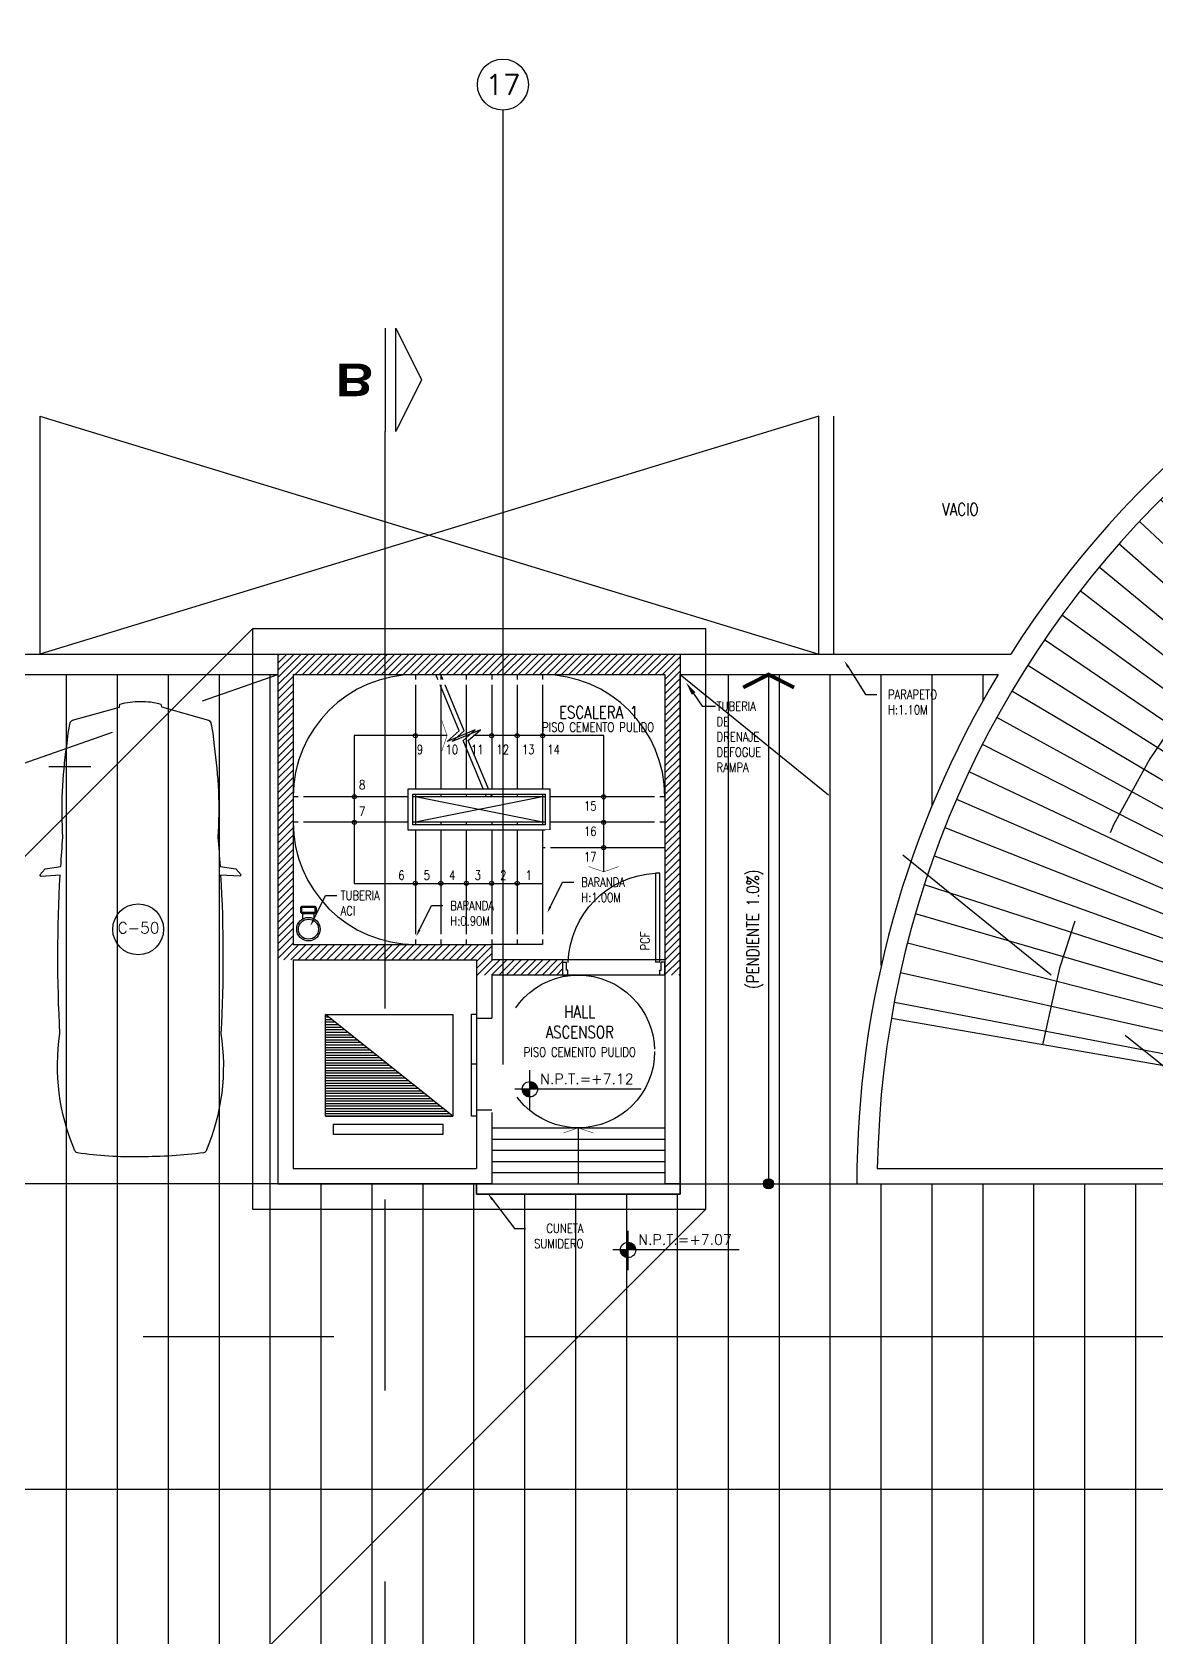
# Model space of a CAD drawing. Extents: x 226317 to 226469, y 8188101 to 8188260.
# Drawn here: x 226437.58 to 226448.61, y 8188118.46 to 8188134.22 of the extents above; entities that cross this region are included whole.
import ezdxf
from ezdxf import colors
from ezdxf.entities.mleader import LeaderData, LeaderLine
from ezdxf.enums import TextEntityAlignment as Align
from ezdxf.math import Vec2, Vec3

# ---------------------------------------------------------------- set-up
doc = ezdxf.new("R2010")
doc.units = 0
doc.header["$LTSCALE"] = 15
doc.set_wipeout_variables(frame=1)
for name, pattern in [('CENTER', [2, 1.25, -0.25, 0.25, -0.25]), ('HIDDEN2', [0.1875, 0.125, -0.0625]), ('PHANTOM', [2.5, 1.25, -0.25, 0.25, -0.25, 0.25, -0.25]), ('PHANTOM2', [1.25, 0.625, -0.125, 0.125, -0.125, 0.125, -0.125])]:
    doc.linetypes.add(name, pattern=pattern)
doc.layers.get('0').update_dxf_attribs({"color": 250})
for name, color, linetype in [('A-BARANDAS', 250, 'Continuous'), ('A-EJES', 250, 'PHANTOM'), ('A-EQUIPAMIENTO', 250, 'Continuous'), ('A-HATCH', 250, 'Continuous'), ('A-LINEAS', 250, 'Continuous'), ('A-MOBILIARIO', 250, 'Continuous'), ('A-MURO BAJO', 250, 'Continuous'), ('A-NIVELES-NPT', 252, 'Continuous'), ('A-NUMERO ESTAC', 250, 'Continuous'), ('A-PROYECCIONES', 250, 'HIDDEN2'), ('A-PUERTAS', 250, 'Continuous'), ('A-TEXTO-ACABADO PISO', 250, 'Continuous'), ('A-TEXTO-AMBIENTES', 252, 'Continuous'), ('A-TEXTO-INDICACIONES', 250, 'Continuous'), ('A_50_CortesElev', 250, 'CENTER'), ('DLP_MURO BAJO', 250, 'Continuous'), ('MURO CF 120', 250, 'Continuous')]:
    doc.layers.add(name, color=color, linetype=linetype)
doc.layers.add('A-MUROS', color=252, linetype='Continuous', lineweight=30)
doc.styles.add('R160-75', font='ariblk.ttf', dxfattribs={"height": 0.6})
doc.styles.add('R80', font='romans.shx', dxfattribs={"width": 0.8, "oblique": 15, "height": 0.1})
doc.styles.add('ROMANS', font='romans.shx', dxfattribs={"width": 0.8})
doc.styles.add('TXT_COTAS', font='romans.shx', dxfattribs={"width": 0.8})
pattern_1 = [(45, (1.79346, -40.002236), (-0.03535533905933, 0.03535533905933), [])]

# ---------------------------------------------------------------- blocks, each defined once
blk = doc.blocks.new('d')
for p, q in [((1.319, 3.242), (3.581, 8.799)), ((1.374, 3.219), (3.729, 8.737, 0)), ((1.475, 3.175), (4.002, 8.616, 0)), ((1.574, 3.127), (4.271, 8.486, 0)), ((1.671, 3.076), (4.535, 8.348, 0)), ((1.767, 3.022), (4.795, 8.201, 0)), ((1.861, 2.965), (5.05, 8.046, 0)), ((1.953, 2.905), (5.3, 7.884, 0)), ((2.043, 2.842), (5.545, 7.713, 0)), ((2.132, 2.777), (5.785, 7.535, 0)), ((2.218, 2.708), (6.019, 7.35, 0)), ((2.302, 2.637), (6.247, 7.157, 0)), ((2.383, 2.564), (6.469, 6.958, 0)), ((2.463, 2.488), (6.684, 6.751, 0)), ((2.54, 2.409), (6.893, 6.538, 0)), ((2.614, 2.328), (7.095, 6.318, 0)), ((2.686, 2.245), (7.29, 6.092, 0)), ((2.755, 2.159), (7.477, 5.86, 0)), ((2.822, 2.072), (7.658, 5.622, 0)), ((2.885, 1.982), (7.83, 5.379, 0)), ((2.946, 1.89), (7.996, 5.13, 0)), ((3.004, 1.797), (8.153, 4.877, 0)), ((3.059, 1.702), (8.302, 4.618, 0)), ((3.111, 1.605), (8.443, 4.355, 0)), ((3.16, 1.506), (8.576, 4.088, 0)), ((3.206, 1.406), (8.7, 3.816, 0)), ((3.248, 1.305), (8.815, 3.541, 0)), ((3.288, 1.202), (8.922, 3.263, 0)), ((3.324, 1.098), (9.02, 2.981, 0)), ((3.357, 0.993), (9.109, 2.696, 0)), ((3.386, 0.887), (9.19, 2.409, 0)), ((3.412, 0.781), (9.261, 2.119, 0)), ((3.435, 0.673), (9.323, 1.827, 0)), ((3.455, 0.565), (9.375, 1.533, 0)), ((3.471, 0.456), (9.419, 1.238, 0)), ((3.483, 0.347), (9.453, 0.941, 0)), ((3.492, 0.237), (9.478, 0.644, 0)), ((3.498, 0.127), (9.494, 0.346, 0)), ((3.5, 0.018), (9.5, 0.047, 0)), ((3.499, -0.092), (9.497, -0.251, 0)), ((3.487, -0.312), (9.462, -0.847, 0)), ((3.495, -0.202), (9.484, -0.549, 0)), ((3.475, -0.421), (9.431, -1.144, 0)), ((3.46, -0.53), (9.39, -1.439, 0)), ((3.42, -0.746), (9.281, -2.026, 0)), ((3.442, -0.639), (9.341, -1.733, 0)), ((3.395, -0.854), (9.213, -2.317, 0)), ((3.334, -1.065), (9.05, -2.89, 0)), ((3.366, -0.96), (9.136, -2.605, 0)), ((3.299, -1.169), (8.954, -3.173, 0)), ((3.219, -1.374), (8.737, -3.729, 0)), ((3.261, -1.272), (8.85, -3.453, 0)), ((3.127, -1.574), (8.486, -4.271, 0)), ((3.175, -1.475), (8.616, -4.002, 0)), ((3.076, -1.671), (8.348, -4.535, 0)), ((2.965, -1.861), (8.046, -5.05, 0)), ((3.022, -1.767), (8.201, -4.795, 0)), ((2.842, -2.043), (7.713, -5.545, 0)), ((2.905, -1.953), (7.884, -5.3, 0)), ((2.777, -2.132), (7.535, -5.785, 0)), ((2.637, -2.302), (7.157, -6.247, 0)), ((2.708, -2.218), (7.35, -6.019, 0)), ((2.488, -2.463), (6.751, -6.684, 0)), ((2.564, -2.383), (6.958, -6.469, 0)), ((2.328, -2.614), (6.318, -7.095, 0)), ((2.409, -2.54), (6.538, -6.893, 0)), ((2.072, -2.822), (5.622, -7.658, 0)), ((2.159, -2.755), (5.86, -7.477, 0)), ((2.245, -2.686), (6.092, -7.29, 0)), ((1.89, -2.946), (5.13, -7.996, 0)), ((1.982, -2.885), (5.379, -7.83, 0)), ((1.605, -3.111), (4.355, -8.443, 0)), ((1.702, -3.059), (4.618, -8.302, 0)), ((1.797, -3.004), (4.877, -8.153, 0)), ((1.202, -3.288), (3.263, -8.922, 0)), ((1.305, -3.248), (3.541, -8.815, 0)), ((1.406, -3.206), (3.816, -8.7, 0)), ((1.506, -3.16), (4.088, -8.576, 0)), ((-0.746, -3.42), (-2.026, -9.281, 0)), ((-0.639, -3.442), (-1.733, -9.341, 0)), ((-0.53, -3.46), (-1.439, -9.39, 0)), ((0.565, -3.455), (1.533, -9.375, 0)), ((0.673, -3.435), (1.827, -9.323, 0)), ((0.781, -3.412), (2.119, -9.261, 0)), ((0.887, -3.386), (2.409, -9.19, 0)), ((0.993, -3.357), (2.696, -9.109, 0)), ((1.098, -3.324), (2.981, -9.02, 0)), ((-0.421, -3.475), (-1.144, -9.431, 0)), ((-0.312, -3.487), (-0.847, -9.462, 0)), ((-0.202, -3.495), (-0.549, -9.484, 0)), ((-0.092, -3.499), (-0.251, -9.497, 0)), ((0.018, -3.5), (0.047, -9.5, 0)), ((0.127, -3.498), (0.346, -9.494, 0)), ((0.237, -3.492), (0.644, -9.478, 0)), ((0.347, -3.483), (0.941, -9.453, 0)), ((0.456, -3.471), (1.238, -9.419, 0))]:
    blk.add_line(p, q)
blk = doc.blocks.new('A$C5E423DB2')
at = {"layer": 'A-PUERTAS'}
for p, q in [((0.038, 0.1), (0.038, 0.8)), ((0.038, 0.8), (0.073, 0.8)), ((0.073, 0.8), (0.073, 0.1)), ((0.038, 0.1), (0.073, 0.1))]:
    blk.add_line(p, q, dxfattribs=at)
at = {"layer": 'A-PUERTAS', "linetype": 'Continuous'}
for p, q in [((0, 0), (0, 0.1)), ((0, 0.1), (0.028, 0.1)), ((0.028, 0.038), (0.028, 0.1)), ((0.038, 0.038), (0.028, 0.038)), ((0.038, 0), (0.038, 0.038)), ((0.762, 0), (0.762, 0.038)), ((0.762, 0.038), (0.772, 0.038)), ((0.8, 0.1), (0.772, 0.1)), ((0.772, 0.038), (0.772, 0.1)), ((0.8, 0), (0.8, 0.1)), ((0, 0), (0.038, 0)), ((0.8, 0), (0.762, 0))]:
    blk.add_line(p, q, dxfattribs=at)
blk.add_arc((0.037, 0.079), 0.722, 1.6403, 87.0968, dxfattribs=at)
blk = doc.blocks.new('ASCENSOR_01')
h = blk.add_hatch()
h.set_pattern_fill('_U', color=256, scale=0.025, angle=450, style=0, pattern_type=0)
h.set_pattern_definition([(90, (1.21241, -1e-07), (-0.025, -4e-11), [])])
h.paths.add_polyline_path([(1.106, 1.275), (0.106, 0.025), (1.106, 0.025)])
blk.add_line((1.106, 1.275, -0.07), (0.106, 0.025, -0.035))
for points in [[(0.106, 0.025), (0.106, 1.275), (1.106, 1.275), (1.106, 0.025)], [(1.184, 0.103), (1.184, 1.175), (1.285, 1.175), (1.285, 0.103)]]:
    blk.add_lwpolyline(points, close=True)
blk = doc.blocks.new('*U106')
for p, q in [((587.059, -119.157), (587.059, -119.23)), ((587.219, -119.157), (587.219, -119.23))]:
    blk.add_line(p, q)
for points in [[(587.245, -119.254), (587.245, -119.313, -0.414214), (587.221, -119.337), (587.057, -119.337, -0.414214), (587.033, -119.313), (587.033, -119.254, -0.414214), (587.057, -119.23), (587.221, -119.23, -0.414214)], [(587.229, -119.254), (587.229, -119.313, -0.414214), (587.221, -119.321), (587.057, -119.321, -0.414214), (587.049, -119.313), (587.049, -119.254, -0.414214), (587.057, -119.246), (587.221, -119.246, -0.414214)]]:
    blk.add_lwpolyline(points, format="xyb", close=True)
for radius in [0.164, 0.14]:
    blk.add_circle((587.139, -119.014), radius)
blk = doc.blocks.new('EJES 1P')
at = {"layer": 'A-EJES', "linetype": 'PHANTOM2'}
blk.add_lwpolyline([(95.134, 5.345), (95.134, -4.158)], dxfattribs=at)
at = {"layer": 'A-EJES', "linetype": 'Continuous'}
blk.add_circle((95.134, 5.592), 0.25, dxfattribs=at)
at = {"layer": 'A-EJES', "linetype": 'Continuous', "style": 'ROMANS'}
blk.add_text('17', height=0.2, dxfattribs=at).set_placement((95.134, 5.592), align=Align.MIDDLE_CENTER)
blk = doc.blocks.new('*U87')
at = {"ltscale": 0.5}
blk.add_line((2.25, 4.097), (1.837, 4.097), dxfattribs=at)
blk.add_lwpolyline([(0, 0), (2.7, 0), (2.7, 5), (0, 5)], close=True, dxfattribs=at)
blk.add_lwpolyline([(2.138, 3.029), (2.325, 3.018), (2.339, 3.033), (2.286, 3.092), (2.132, 3.115, 0.005253), (2.111, 3.403, 0.053235), (2.073, 4.298), (2.06, 4.424), (2.041, 4.525), (2.036, 4.535, 0.218656), (2.017, 4.551), (1.556, 4.68), (1.552, 4.708, 0.091554), (1.35, 4.734, 0.09162), (1.148, 4.709), (1.144, 4.682), (0.683, 4.552, 0.218656), (0.664, 4.536), (0.659, 4.527), (0.64, 4.425), (0.627, 4.3, 0.053235), (0.589, 3.404, 0.005253), (0.568, 3.116), (0.414, 3.093), (0.361, 3.034), (0.375, 3.019), (0.562, 3.03, 0.028265), (0.56, 1.476, 0.139924), (0.705, 0.325, 0.272148), (0.729, 0.306, 0.035353), (1.35, 0.266, 0.045639), (1.969, 0.305, 0.272148), (1.993, 0.324, 0.139889), (2.14, 1.475, 0.028265)], format="xyb", close=True, dxfattribs=at)
blk = doc.blocks.new('*U69')
blk.add_line((-3, -5.08), (-3, 5.08))
blk.add_lwpolyline([(-4.02, 5.08), (-4.02, -5.08), (-6.56, 0)], close=True)
at = {"linetype": 'Continuous', "style": 'R160-75'}
blk.add_attdef('A', text='', height=0.3, dxfattribs=at).set_placement((0, 0), align=Align.MIDDLE_CENTER)
blk = doc.blocks.new('Cortes-Elev.')
at = {"layer": 'A_50_CortesElev', "linetype": 'CENTER', "ltscale": 0.5}
for points in [[(78.185, 16.576), (78.185, 37.239)], [(103.931, 28.354), (-19.094, 28.354)]]:
    blk.add_lwpolyline(points, dxfattribs=at)
ref = blk.add_blockref('*U69', (77.885, 37.747), dxfattribs=dict(at, xscale=0.1000000000000001, yscale=0.1000000000000001, zscale=-0.1000000000000001, rotation=180))
ref.add_attrib('A', 'B', dxfattribs={"layer": '0', "linetype": 'Continuous', "extrusion": (0, 0, -1), "height": 0.32, "rotation": 180, "style": 'R160-75'}).set_placement((-77.885, 37.747), align=Align.MIDDLE)
blk = doc.blocks.new('SIM NIVEL PLANTA')
at = {"linetype": 'Continuous'}
h = blk.add_hatch(dxfattribs=at)
h.set_pattern_fill('_USER', color=256, scale=0.099996, angle=45, style=0, pattern_type=0)
h.set_pattern_definition([(45, (35396.10581, 26516.4892), (-0.0707080889, 0.0707080889), [])])
h.paths.add_polyline_path([(-17.03, 0), (-15.53, 0, 0.409209), (-17.03, 1.47)])
h.paths.add_polyline_path([(-18.53, 0, 0.419236), (-17.03, -1.53), (-17.03, 0)])
for p, q in [((-17.03, -3.97), (-17.03, 3.72)), ((4.81, 0), (-20, 0))]:
    blk.add_line(p, q)
blk.add_circle((-17.03, -0.03), 1.5, dxfattribs=at)
at = {"style": 'R80'}
blk.add_attdef('N.P.T.+0.00', text='', height=2.03, dxfattribs=at).set_placement((-5.83, 2.01), align=Align.MIDDLE_CENTER)
blk = doc.blocks.new('EJE')
at = {"linetype": 'Continuous'}
blk.add_circle((0, 0), 0.5, dxfattribs=at)
at = {"layer": 'A-TEXTO-INDICACIONES', "style": 'ROMANS'}
blk.add_attdef('EJE', text='', height=0.22, rotation=0, dxfattribs=at).set_placement((0.007, 0.028), align=Align.MIDDLE_CENTER)

msp = doc.modelspace()

# ---------------------------------------------------------------- hatches: boundary and pattern name
h = msp.add_hatch(color=8)
h.dxf.hatch_style = 1
edge = h.paths.add_edge_path()
edge.add_arc((226444.8099, 8188122.9094), 0.05, 0, 360)
at = {"layer": 'A-HATCH'}
h = msp.add_hatch(dxfattribs=at)
h.set_pattern_fill('_USER', color=8, scale=0.5, angle=90, pattern_type=0)
h.set_pattern_definition([(90, (226435.4171, 8188119.9623), (-0.5, 3e-17), [])])
edge = h.paths.add_edge_path()
edge.add_line((226463.7071, 8188116.9097), (226463.7071, 8188111.9097))
edge.add_line((226463.7071, 8188111.9097), (226435.5171, 8188111.9096))
edge.add_line((226435.5171, 8188111.9096), (226435.5171, 8188127.9096))
edge.add_line((226435.5171, 8188127.9096), (226439.9921, 8188127.9097))
edge.add_line((226439.9921, 8188127.9097), (226439.9921, 8188122.9097))
edge.add_line((226439.9921, 8188122.9097), (226441.9421, 8188122.9097))
edge.add_line((226441.9421, 8188122.9097), (226441.9421, 8188122.8097))
edge.add_line((226441.9421, 8188122.8097), (226443.9421, 8188122.8097))
edge.add_line((226443.9421, 8188122.8097), (226443.9421, 8188127.9097))
edge.add_line((226443.9421, 8188127.9097), (226447.0656, 8188127.9097))
edge.add_arc((226455.3778, 8188122.9099), 9.7, 148.97329, 180.00151)
edge.add_line((226445.6778, 8188122.9097), (226452.0778, 8188122.9099))
edge.add_arc((226455.3778, 8188122.9099), 3.3, 53.31649, 180.00107, ccw=False)
edge.add_line((226457.3492, 8188125.5563), (226457.3492, 8188122.91))
edge.add_line((226457.3492, 8188122.91), (226464.8782, 8188122.9101))
edge.add_line((226464.8782, 8188122.9101), (226464.5974, 8188116.9097))
edge.add_line((226464.5974, 8188116.9097), (226463.7071, 8188116.9097))
h.paths.add_polyline_path([(226463.6071, 8188111.9097), (226463.3071, 8188111.9097), (226463.3071, 8188122.91), (226463.6071, 8188122.91)], flags=16)
h = msp.add_hatch(dxfattribs=at)
h.set_pattern_fill('_USER', color=8, scale=0.11, pattern_type=0)
h.set_pattern_definition([(0, (226443.7921, 8188122.90961), (0, 0.11), [])])
h.paths.add_polyline_path([(226443.7921, 8188123.4596), (226442.0921, 8188123.4595), (226442.0921, 8188122.9096), (226443.7921, 8188122.9096)])
at = {"layer": 'MURO CF 120'}
h = msp.add_hatch(dxfattribs=at)
h.set_pattern_fill('_USER', color=8, scale=0.05, angle=45, style=0, pattern_type=0)
h.set_pattern_definition(pattern_1)
h.paths.add_polyline_path([(226440.1421, 8188125.1096), (226439.9921, 8188125.1096), (226439.9921, 8188128.1096), (226440.1421, 8188128.1096)])
h = msp.add_hatch(dxfattribs=at)
h.set_pattern_fill('_USER', color=8, scale=0.05, angle=45, style=0, pattern_type=0)
h.set_pattern_definition(pattern_1)
h.paths.add_polyline_path([(226440.1421, 8188128.1096), (226443.7921, 8188128.1096), (226443.7921, 8188127.9096), (226440.1421, 8188127.9096)])
h = msp.add_hatch(dxfattribs=at)
h.set_pattern_fill('_USER', color=8, scale=0.05, angle=45, style=0, pattern_type=0)
h.set_pattern_definition(pattern_1)
h.paths.add_polyline_path([(226443.7921, 8188124.9595), (226443.9421, 8188124.9595), (226443.9421, 8188128.1096), (226443.7921, 8188128.1096)])
h = msp.add_hatch(dxfattribs=at)
h.set_pattern_fill('_USER', color=8, scale=0.05, angle=45, style=0, pattern_type=0)
h.set_pattern_definition(pattern_1)
h.paths.add_polyline_path([(226440.1421, 8188125.2596), (226442.0921, 8188125.2596), (226442.0921, 8188125.1095), (226440.1421, 8188125.1096)])
h = msp.add_hatch(dxfattribs=at)
h.set_pattern_fill('_USER', color=8, scale=0.05, angle=45, style=0, pattern_type=0)
h.set_pattern_definition(pattern_1)
h.paths.add_polyline_path([(226442.7921, 8188125.1096), (226441.9421, 8188125.1096), (226441.9421, 8188124.9596), (226442.7921, 8188124.9596)])

# ---------------------------------------------------------------- linework, layer by layer
at = {"color": 8}
for p, q in [((226443.9421, 8188122.9096), (226445.6778, 8188122.9096)), ((226463.3071, 8188119.91), (226435.5171, 8188119.9095))]:
    msp.add_line(p, q, dxfattribs=at)
at = {"color": 8, "const_width": 0.0375}
msp.add_lwpolyline([(226445.0614, 8188127.7825), (226444.8099, 8188127.9096), (226444.5614, 8188127.7825)], dxfattribs=at)
at = {"color": 8}
msp.add_circle((226444.8099, 8188122.9094), 0.05, dxfattribs=at)
at = {"layer": 'A-EQUIPAMIENTO', "color": 8}
for points in [[(226441.9421, 8188124.5741), (226441.9421, 8188123.5741), (226441.8921, 8188123.5741), (226441.8921, 8188124.5741)], [(226441.8921, 8188124.5741), (226441.9421, 8188124.5741)], [(226441.9421, 8188124.0846), (226441.8921, 8188124.0846)]]:
    msp.add_lwpolyline(points, dxfattribs=at)
at = {"layer": 'A-HATCH', "color": 8}
for p, q in [((226442.0921, 8188123.4595), (226443.7922, 8188123.4596)), ((226442.0921, 8188122.9096), (226443.7921, 8188122.9096))]:
    msp.add_line(p, q, dxfattribs=at)
at = {"layer": 'A-LINEAS', "color": 8, "linetype": 'Continuous'}
for p, q in [((226442.5921, 8188126.4596), (226441.3421, 8188126.7096)), ((226442.5921, 8188126.7096), (226441.3421, 8188126.4596))]:
    msp.add_line(p, q, dxfattribs=at)
at = {"layer": 'A-LINEAS', "color": 8}
msp.add_line((226440.7421, 8188125.8596, 0), (226442.5921, 8188125.8596, 0), dxfattribs=at)
msp.add_lwpolyline([(226463.7071, 8188116.9097), (226463.7071, 8188111.9097), (226435.5171, 8188111.9096), (226435.5171, 8188127.9096), (226439.9921, 8188127.9097), (226439.9921, 8188122.9097), (226441.9421, 8188122.9097), (226441.9421, 8188122.8097), (226443.9421, 8188122.8097), (226443.9421, 8188127.9097), (226447.0656, 8188127.9097, 0.1362194), (226445.6778, 8188122.9097), (226452.0778, 8188122.9099, -0.6169171), (226457.3492, 8188125.5563), (226457.3492, 8188122.91), (226464.8782, 8188122.9101), (226464.5974, 8188116.9097)], format="xyb", close=True, dxfattribs=at)
at = {"layer": 'A-LINEAS', "color": 8, "linetype": 'Continuous'}
for points in [[(226442.0421, 8188126.7096), (226441.8113, 8188127.2635), (226441.9305, 8188127.3673), (226441.6536, 8188127.2519), (226441.7729, 8188127.3558), (226441.5421, 8188127.9096)], [(226442.0921, 8188126.7096), (226441.8613, 8188127.2635), (226441.9805, 8188127.3673), (226441.7036, 8188127.2519), (226441.8229, 8188127.3558), (226441.5921, 8188127.9096)], [(226444.8099, 8188127.9096), (226444.8099, 8188122.9096)], [(226443.1921, 8188125.9733), (226443.1921, 8188127.3096), (226441.9143, 8188127.3096)], [(226442.9422, 8188123.4596), (226442.9422, 8188122.9164)]]:
    msp.add_lwpolyline(points, dxfattribs=at)
at = {"layer": 'A-LINEAS', "color": 8, "const_width": 0.005}
for points in [[(226441.6026, 8188127.1622), (226441.6534, 8188127.3096), (226441.6026, 8188127.457)], [(226443.0447, 8188126.0241), (226443.1921, 8188125.9733), (226443.3395, 8188126.0241)], [(226442.7948, 8188123.4087), (226442.9422, 8188123.4596), (226443.0896, 8188123.4087)]]:
    msp.add_lwpolyline(points, dxfattribs=at)
at = {"layer": 'A-LINEAS', "color": 8}
msp.add_lwpolyline([(226441.6534, 8188127.3096), (226440.7421, 8188127.3096), (226440.7421, 8188125.8596)], dxfattribs=at)
at = {"layer": 'A-LINEAS', "color": 8, "elevation": 0}
msp.add_lwpolyline([(226443.9421, 8188122.9096), (226443.9421, 8188122.8096), (226441.9421, 8188122.8096), (226441.9421, 8188122.9096)], close=True, dxfattribs=at)
at = {"layer": 'A-LINEAS', "color": 8, "linetype": 'Continuous'}
for centre in [(226441.3421, 8188127.3096), (226442.0921, 8188127.3096), (226442.3421, 8188127.3096), (226442.5921, 8188127.3096), (226440.7421, 8188126.7096), (226443.1921, 8188126.7095), (226440.7421, 8188126.4596), (226443.1921, 8188126.4595), (226443.1921, 8188126.2094), (226441.3421, 8188125.8596), (226441.5921, 8188125.8596), (226441.8421, 8188125.8596), (226442.0921, 8188125.8596), (226442.3421, 8188125.8596)]:
    msp.add_circle(centre, 0.02, dxfattribs=at)
at = {"layer": 'A-MURO BAJO', "color": 8}
for p, q in [((226437.6532, 8188130.4457, 0), (226437.6533, 8188128.1096, 0)), ((226437.6533, 8188130.4457, 0), (226445.3033, 8188128.1096, 0)), ((226445.3033, 8188130.4457, 0), (226437.6533, 8188128.1096, 0)), ((226443.9421, 8188128.1096), (226447.1892, 8188128.1096)), ((226441.3421, 8188127.9096), (226441.3421, 8188126.7096)), ((226441.5921, 8188127.9096), (226441.5921, 8188126.7096)), ((226441.8421, 8188127.9096), (226441.8421, 8188126.7096)), ((226442.0921, 8188127.9096), (226442.0921, 8188126.7096)), ((226442.3421, 8188127.9096), (226442.3421, 8188126.7096)), ((226442.5921, 8188127.9096), (226442.5921, 8188126.7096)), ((226443.9421, 8188127.9096), (226447.0656, 8188127.9096)), ((226441.3421, 8188126.7096), (226440.1421, 8188126.7096)), ((226442.5921, 8188126.7096), (226441.3421, 8188126.7096)), ((226441.3421, 8188126.7096), (226441.3421, 8188126.4596)), ((226443.7921, 8188126.7096), (226442.5921, 8188126.7096)), ((226442.5921, 8188126.7096), (226442.5921, 8188126.4596)), ((226441.5921, 8188126.4596), (226440.1421, 8188126.4596)), ((226441.3421, 8188126.4596), (226441.3421, 8188125.2596)), ((226442.5921, 8188126.4596), (226441.3421, 8188126.4596)), ((226441.5921, 8188126.4596), (226441.5921, 8188125.2596)), ((226441.8421, 8188126.4596), (226441.8421, 8188125.2596)), ((226442.0921, 8188126.4596), (226442.0921, 8188125.2596)), ((226442.3421, 8188126.4596), (226442.3421, 8188125.2596)), ((226443.7921, 8188126.4596), (226442.5921, 8188126.4596)), ((226442.5921, 8188126.4596), (226442.5921, 8188125.2596)), ((226443.7921, 8188126.2095), (226442.5921, 8188126.2095)), ((226442.5921, 8188125.2596), (226442.0921, 8188125.2595)), ((226445.8789, 8188123.0597), (226451.881, 8188123.0598)), ((226445.6778, 8188122.9097), (226452.0778, 8188122.9098))]:
    msp.add_line(p, q, dxfattribs=at)
at = {"layer": 'A-MURO BAJO', "color": 8, "elevation": 0}
for points in [[(226445.3033, 8188128.1101), (226445.3033, 8188130.4457)], [(226445.4533, 8188128.1096), (226445.4533, 8188130.4457)]]:
    msp.add_lwpolyline(points, dxfattribs=at)
at = {"layer": 'A-MURO BAJO', "color": 8}
for points in [[(226424.8033, 8188128.1096), (226435.0671, 8188128.1096), (226435.0671, 8188128.5596), (226435.6671, 8188128.5596), (226435.6671, 8188128.1096), (226439.9921, 8188128.1096)], [(226424.8033, 8188127.9096), (226439.9921, 8188127.9096)]]:
    msp.add_lwpolyline(points, dxfattribs=at)
for radius, start, end in [(9.7, 0.00096, 147.58443), (9.5, 0.00042, 179.0963), (9.7, 148.97329, 180.00151)]:
    msp.add_arc((226455.3778, 8188122.9099), radius, start, end, dxfattribs=at)
at = {"layer": 'A-MUROS', "color": 8}
for p, q in [((226439.9921, 8188128.1096), (226439.9921, 8188122.9096)), ((226439.9921, 8188128.1096), (226443.9421, 8188128.1096)), ((226443.9421, 8188128.1096), (226443.9421, 8188122.9096)), ((226440.1421, 8188125.1096), (226440.1421, 8188123.0596)), ((226440.1421, 8188125.1096), (226441.9421, 8188125.1096)), ((226441.9421, 8188125.1096), (226441.9421, 8188124.5346)), ((226442.7921, 8188125.1096), (226442.0921, 8188125.1096)), ((226442.7921, 8188124.9596), (226442.7921, 8188125.1096)), ((226442.7921, 8188124.9596), (226442.0921, 8188124.9596)), ((226442.0921, 8188124.9596), (226442.0921, 8188124.5346)), ((226441.9421, 8188124.5346), (226442.0921, 8188124.5346)), ((226441.9421, 8188123.6346), (226441.9421, 8188123.0596)), ((226441.9421, 8188123.6346), (226442.0921, 8188123.6346)), ((226442.0921, 8188123.6096), (226442.0921, 8188122.9096)), ((226440.1421, 8188123.0596), (226441.9421, 8188123.0596)), ((226442.0921, 8188122.9096), (226439.9921, 8188122.9096)), ((226443.9421, 8188122.9096), (226443.7921, 8188122.9096))]:
    msp.add_line(p, q, dxfattribs=at)
at = {"layer": 'A-PROYECCIONES'}
msp.add_line((226394.1071, 8188111.9027), (226439.9921, 8188127.9096), dxfattribs=at)
at = {"layer": 'A-PROYECCIONES', "color": 8}
for p, q in [((226443.9421, 8188127.9096), (226463.7071, 8188111.9096)), ((226443.7921, 8188125.1096), (226442.7921, 8188125.1096)), ((226443.7921, 8188124.9596), (226442.7921, 8188124.9596))]:
    msp.add_line(p, q, dxfattribs=at)
msp.add_circle((226442.9421, 8188124.2096), 0.75, dxfattribs=at)
msp.add_arc((226455.3828, 8188122.9099), 8, 0.00072, 170.17854, dxfattribs=at)
at = {"layer": 'A_50_CortesElev', "color": 8}
for points in [[(226439.7421, 8188128.3596), (226418.5289, 8188107.1464)], [(226444.1932, 8188122.6596), (226422.9799, 8188101.4464)]]:
    msp.add_lwpolyline(points, dxfattribs=at)

# ---------------------------------------------------------------- block references
msp.add_blockref('EJES 1P', (226347.0678, 8188128.1096))
at = {"layer": 'A-EQUIPAMIENTO', "color": 8, "rotation": 270.0001736286946}
msp.add_blockref('ASCENSOR_01', (226440.4359, 8188124.6797), dxfattribs=at)
at = {"layer": 'A-HATCH', "color": 8, "rotation": 102.3141185683093}
msp.add_blockref('d', (226455.3778, 8188122.9096), dxfattribs=at)
at = {"layer": 'A-MOBILIARIO', "color": 8, "xscale": -1, "rotation": 359.9999992943568}
msp.add_blockref('*U87', (226439.9921, 8188122.9096), dxfattribs=at)
at = {"layer": 'A-NIVELES-NPT', "color": 8, "xscale": 0.05, "yscale": 0.05, "zscale": 0.05}
for p, values in [((226443.3185, 8188123.8392), {'N.P.T.+0.00': 'N.P.T.=+7.12'}), ((226444.2823, 8188122.2617), {'N.P.T.+0.00': 'N.P.T.=+7.07'})]:
    msp.add_blockref('SIM NIVEL PLANTA', p, dxfattribs=at).add_auto_attribs(values)
at = {"layer": 'A-NUMERO ESTAC', "color": 8, "xscale": 0.5, "yscale": 0.5, "zscale": 0.5}
msp.add_blockref('EJE', (226438.6201, 8188125.4084, 0), dxfattribs=at).add_auto_attribs({'EJE': 'C-50'})
at = {"layer": 'A-PUERTAS', "color": 8, "linetype": 'Continuous', "xscale": -1.250002642195022, "yscale": 1.250002642195022, "zscale": 1.250002642195022, "rotation": 359.9988857674264}
msp.add_blockref('A$C5E423DB2', (226443.7921, 8188124.9596), dxfattribs=at)

# ---------------------------------------------------------------- texts
at = {"layer": 'A-TEXTO-ACABADO PISO', "color": 8, "insert": (226442.9572, 8188124.2477), "char_height": 0.09, "attachment_point": 2, "style": 'ROMANS'}
msp.add_mtext_dynamic_manual_height_columns('PISO CEMENTO PULIDO', width=1.586307, gutter_width=12.5, heights=[0], dxfattribs=at)
at = {"layer": 'A-TEXTO-AMBIENTES', "color": 8, "char_height": 0.12, "width": 2.556211, "attachment_point": 5, "style": 'ROMANS'}
for s, insert in [('VACIO', (226446.6945, 8188129.5317)), ('HALL \\PASCENSOR', (226442.9566, 8188124.4989))]:
    msp.add_mtext(s, dxfattribs=dict(at, insert=insert))
at = {"layer": 'A-TEXTO-AMBIENTES', "color": 8, "insert": (226444.6763, 8188125.4096), "char_height": 0.12, "width": 1.897974, "attachment_point": 5, "rotation": 90, "style": 'ROMANS'}
msp.add_mtext('(PENDIENTE 1.0%)', dxfattribs=at)

# ---------------------------------------------------------------- leaders
at = {"layer": 'A-TEXTO-INDICACIONES', "color": 8}
ml = msp.add_multileader_mtext('Standard', dxfattribs=at)
ml.set_content('\\pxsm1,ql,t16;PARAPETO\\PH:1.10M', color=8, style='TXT_COTAS')
ml.set_leader_properties(color=256)
ml.build(insert=Vec2(0, 0))
ml.multileader.update_dxf_attribs({"dogleg_length": 0.1105, "arrow_head_size": 0.07})
ctx = ml.context
ctx.base_point, ctx.char_height, ctx.arrow_head_size, ctx.landing_gap_size, ctx.plane_origin = Vec3(226445.8747, 8188127.7134), 0.09, 0.07, 0.05, Vec3(226445.611, 8188127.2731)
ctx.text_align_type = 2
notes = []
notes.append((ctx, [(0, (1, 1, 0), (226445.7642, 8188127.7134), (1, 0), 0.1105, [(0, [(226445.5549, 8188128.0435)], 0, [])])]))
ctx.mtext.insert, ctx.mtext.width, ctx.mtext.defined_height, ctx.mtext.alignment, ctx.mtext.flow_direction = Vec3(226446.4356, 8188127.7584), 0.451588, 0.4369, 3, 5
ml = msp.add_multileader_mtext('Standard', dxfattribs=at)
ml.set_content('\\pxsm1,ql,t16;TUBERIA DE DRENAJE DEFOGUE RAMPA', color=8, style='ROMANS')
ml.set_leader_properties(color=7)
ml.build(insert=Vec2(0, 0))
ml.multileader.update_dxf_attribs({"dogleg_length": 1.3073, "arrow_head_size": 0.13, "scale": 0.1})
ctx = ml.context
ctx.base_point, ctx.scale, ctx.char_height, ctx.arrow_head_size, ctx.landing_gap_size, ctx.plane_origin = Vec3(226444.2907, 8188127.5978), 0.1, 0.09, 0.13, 0.01, Vec3(226444.0811, 8188127.2284)
notes.append((ctx, [(0, (1, 1, 0), (226444.16, 8188127.5978), (1, 0), 0.1307, [(0, [(226444.0014, 8188127.8304)], 0, [])])]))
ctx.mtext.insert, ctx.mtext.width, ctx.mtext.defined_height, ctx.mtext.flow_direction = Vec3(226444.3007, 8188127.6428), 1.25953, 0.0437, 5
ml = msp.add_multileader_mtext('Standard', dxfattribs=at)
ml.set_content('CUNETA SUMIDERO', color=8, style='TXT_COTAS')
ml.set_leader_properties(color=7)
ml.build(insert=Vec2(0, 0))
ml.multileader.update_dxf_attribs({"dogleg_length": 0.1105, "arrow_head_size": 0.07})
ctx = ml.context
ctx.base_point, ctx.char_height, ctx.arrow_head_size, ctx.landing_gap_size, ctx.plane_origin = Vec3(226442.4253, 8188122.4722), 0.09, 0.07, 0.05, Vec3(226442.8061, 8188121.7175)
ctx.text_align_type = 2
notes.append((ctx, [(0, (1, 1, 0), (226442.3148, 8188122.4722), (1, 0), 0.1105, [(0, [(226442.0553, 8188122.8138)], 0, [])])]))
ctx.mtext.insert, ctx.mtext.width, ctx.mtext.alignment, ctx.mtext.flow_direction = Vec3(226442.993, 8188122.5172), 0.614282, 3, 5
for ctx, leaders in notes:
    for number, flags, end, landing, length, lines in leaders:
        leader = LeaderData()
        leader.index, (leader.has_last_leader_line, leader.has_dogleg_vector, leader.attachment_direction) = number, flags
        leader.last_leader_point, leader.dogleg_vector, leader.dogleg_length = Vec3(end), Vec3(landing), length
        for number, points, colour, breaks in lines:
            line = LeaderLine()
            line.index, line.vertices, line.color, line.breaks = number, Vec3.list(points), colors.encode_raw_color(colour), breaks
            leader.lines.append(line)
        ctx.leaders.append(leader)

# ---------------------------------------------------------------- next in the draw order: wipeouts: each hides what was drawn before it
at = {"color": 8}
msp.add_wipeout([(226442.6171, 8188126.7346), (226442.6671, 8188126.7846), (226441.2671, 8188126.7846), (226441.2671, 8188126.3846), (226442.6671, 8188126.3846), (226442.6671, 8188126.7846), (226442.6171, 8188126.7346), (226442.6171, 8188126.4346), (226441.3171, 8188126.4346), (226441.3171, 8188126.7346)], dxfattribs=at).translate(0, 0, 0).dxf.layer = 'A-BARANDAS'

# ---------------------------------------------------------------- next in the draw order: linework, layer by layer
at = {"layer": 'A-BARANDAS', "color": 8, "elevation": 0}
for points in [[(226442.6671, 8188126.3846), (226442.6671, 8188126.7846), (226441.2671, 8188126.7846), (226441.2671, 8188126.3846)], [(226441.3171, 8188126.7346), (226442.6171, 8188126.7346), (226442.6171, 8188126.4346), (226441.3171, 8188126.4346)]]:
    msp.add_lwpolyline(points, close=True, dxfattribs=at)

# ---------------------------------------------------------------- next in the draw order: wipeouts: each hides what was drawn before it
at = {"color": 8}
msp.add_wipeout([(226443.7421, 8188126.3846), (226443.6921, 8188126.3846), (226443.6921, 8188127.8096), (226440.2421, 8188127.8096), (226440.2421, 8188125.8626), (226440.745, 8188125.3596), (226442.5921, 8188125.3596), (226442.5921, 8188125.3096), (226440.7243, 8188125.3096), (226440.1921, 8188125.8418), (226440.1921, 8188127.8596), (226443.7421, 8188127.8596)], dxfattribs=at).translate(0, 0, 0).dxf.layer = 'A-BARANDAS'

# ---------------------------------------------------------------- next in the draw order: linework, layer by layer
at = {"layer": 'A-MUROS', "color": 8}
for p, q in [((226440.1421, 8188127.9096), (226440.1421, 8188125.2596)), ((226440.1421, 8188127.9096), (226443.7921, 8188127.9096)), ((226443.7921, 8188127.9096), (226443.7921, 8188122.9096)), ((226440.1421, 8188125.2596), (226442.0921, 8188125.2595)), ((226442.0921, 8188125.2596), (226442.0921, 8188125.1096))]:
    msp.add_line(p, q, dxfattribs=at)
at = {"layer": 'A-PROYECCIONES', "color": 8}
for centre, start, end in [((226441.3421, 8188126.7096), 90, 180), ((226442.5921, 8188126.7096), 360, 90), ((226441.3421, 8188126.4596), 180, 270)]:
    msp.add_arc(centre, 1.2, start, end, dxfattribs=at)

# ---------------------------------------------------------------- next in the draw order: block references
at = {"color": 8, "xscale": 0.7035271998764584, "yscale": 0.7035271998764584, "zscale": 0.7035271998764584, "rotation": 180}
msp.add_blockref('*U106', (226853.3605, 8188041.6803), dxfattribs=at)

# ---------------------------------------------------------------- next in the draw order: texts
at = {"layer": 'A-TEXTO-ACABADO PISO', "color": 8, "insert": (226443.1368, 8188127.4379, 0), "char_height": 0.09, "attachment_point": 2, "style": 'ROMANS'}
msp.add_mtext_dynamic_manual_height_columns('PISO CEMENTO PULIDO', width=1.155931, gutter_width=12.5, heights=[0], dxfattribs=at)
at = {"layer": 'A-TEXTO-AMBIENTES', "color": 8, "insert": (226443.1417, 8188127.5389), "char_height": 0.12, "width": 0.868355, "attachment_point": 5, "style": 'ROMANS'}
msp.add_mtext('ESCALERA 1', dxfattribs=at)
at = {"layer": 'A-TEXTO-INDICACIONES', "color": 8, "style": 'ROMANS', "width": 0.8}
for s, p in [('9', (226441.4178, 8188127.1287)), ('10', (226441.7621, 8188127.1287)), ('11', (226442.0121, 8188127.1287)), ('12', (226442.2621, 8188127.1287)), ('13', (226442.5121, 8188127.1287)), ('14', (226442.7621, 8188127.1287)), ('8', (226440.8504, 8188126.7834)), ('15', (226443.1218, 8188126.5748)), ('7', (226440.8504, 8188126.5215)), ('16', (226443.1218, 8188126.3248)), ('17', (226443.1218, 8188126.0746)), ('6', (226441.2362, 8188125.8949)), ('5', (226441.4862, 8188125.8949)), ('4', (226441.7362, 8188125.8949)), ('3', (226441.9862, 8188125.8949)), ('2', (226442.2362, 8188125.8949)), ('1', (226442.4862, 8188125.8949))]:
    msp.add_text(s, height=0.09, dxfattribs=at).set_placement(p, align=Align.RIGHT)
msp.add_text('PCF', height=0.09, rotation=90, dxfattribs=at).set_placement((226443.6425, 8188125.2002))

# ---------------------------------------------------------------- next in the draw order: leaders
at = {"layer": 'A-TEXTO-INDICACIONES', "color": 8}
ml = msp.add_multileader_mtext('Standard', dxfattribs=at)
ml.set_content('\\pxsm1,ql,t16;TUBERIA ACI', color=8, style='TXT_COTAS')
ml.set_leader_properties(color=256)
ml.build(insert=Vec2(0, 0))
ml.multileader.update_dxf_attribs({"dogleg_length": 0.1105, "arrow_head_size": 0.07})
ctx = ml.context
ctx.base_point, ctx.char_height, ctx.arrow_head_size, ctx.landing_gap_size, ctx.plane_origin = Vec3(226440.5717, 8188125.7404), 0.09, 0.07, 0.05, Vec3(226440.3079, 8188125.3002)
ctx.text_align_type = 2
notes = []
notes.append((ctx, [(0, (1, 1, 0), (226440.4612, 8188125.7404), (1, 0), 0.1105, [(0, [(226440.3104, 8188125.4393)], 0, [])])]))
ctx.mtext.insert, ctx.mtext.width, ctx.mtext.defined_height, ctx.mtext.alignment, ctx.mtext.flow_direction = Vec3(226441.0434, 8188125.7854), 0.4362, 0.4369, 3, 5
ml = msp.add_multileader_mtext('Standard', dxfattribs=at)
ml.set_content('\\pxsm1,ql;BARANDA \\P\\pt16;H:0.90M', color=8, style='TXT_COTAS')
ml.set_leader_properties(color=256)
ml.build(insert=Vec2(0, 0))
ml.multileader.update_dxf_attribs({"dogleg_length": 0.1105, "arrow_head_size": 0.07})
ctx = ml.context
ctx.base_point, ctx.char_height, ctx.arrow_head_size, ctx.landing_gap_size, ctx.plane_origin = Vec3(226441.612, 8188125.6407), 0.09, 0.07, 0.05, Vec3(226441.3482, 8188125.2004)
ctx.text_align_type = 2
notes.append((ctx, [(0, (1, 1, 0), (226441.5015, 8188125.6407), (1, 0), 0.1105, [(0, [(226441.3507, 8188125.3396)], 0, [])])]))
ctx.mtext.insert, ctx.mtext.width, ctx.mtext.defined_height, ctx.mtext.alignment, ctx.mtext.flow_direction = Vec3(226442.1214, 8188125.6857), 0.4362, 0.4369, 3, 5
for ctx, leaders in notes:
    for number, flags, end, landing, length, lines in leaders:
        leader = LeaderData()
        leader.index, (leader.has_last_leader_line, leader.has_dogleg_vector, leader.attachment_direction) = number, flags
        leader.last_leader_point, leader.dogleg_vector, leader.dogleg_length = Vec3(end), Vec3(landing), length
        for number, points, colour, breaks in lines:
            line = LeaderLine()
            line.index, line.vertices, line.color, line.breaks = number, Vec3.list(points), colors.encode_raw_color(colour), breaks
            leader.lines.append(line)
        ctx.leaders.append(leader)

# ---------------------------------------------------------------- next in the draw order: wipeouts: each hides what was drawn before it
at = {"color": 8}
msp.add_wipeout([(226442.6171, 8188126.3846), (226442.6171, 8188125.3596), (226442.5921, 8188125.3596), (226442.5921, 8188125.3096), (226442.6671, 8188125.3096), (226442.6671, 8188126.3846)], dxfattribs=at).translate(0, 0, 0).dxf.layer = 'A-BARANDAS'

# ---------------------------------------------------------------- next in the draw order: linework, layer by layer
at = {"layer": 'A_50_CortesElev', "color": 8, "lineweight": 30}
msp.add_lwpolyline([(226439.7421, 8188122.6596), (226444.1932, 8188122.6596), (226444.1932, 8188128.3596), (226439.7421, 8188128.3596)], close=True, dxfattribs=at)

# ---------------------------------------------------------------- next in the draw order: block references
at = {"layer": 'A_50_CortesElev'}
msp.add_blockref('Cortes-Elev.', (226362.8621, 8188093.0552), dxfattribs=at)
at = {"layer": 'DLP_MURO BAJO'}
msp.add_blockref('EJES 1P', (226347.0678, 8188128.1096), dxfattribs=at)

# ---------------------------------------------------------------- next in the draw order: leaders
at = {"layer": 'A-TEXTO-INDICACIONES', "color": 8}
ml = msp.add_multileader_mtext('Standard', dxfattribs=at)
ml.set_content('\\pxsm1,ql;BARANDA \\P\\pt16;H:1.00M', color=8, style='TXT_COTAS')
ml.set_leader_properties(color=256)
ml.build(insert=Vec2(0, 0))
ml.multileader.update_dxf_attribs({"dogleg_length": 0.1105, "arrow_head_size": 0.07})
ctx = ml.context
ctx.base_point, ctx.char_height, ctx.arrow_head_size, ctx.landing_gap_size, ctx.plane_origin = Vec3(226442.8983, 8188125.8709), 0.09, 0.07, 0.05, Vec3(226442.6346, 8188125.4307)
ctx.text_align_type = 2
notes = []
notes.append((ctx, [(0, (1, 1, 0), (226442.7878, 8188125.8709), (1, 0), 0.1105, [(0, [(226442.6371, 8188125.5698)], 0, [])])]))
ctx.mtext.insert, ctx.mtext.width, ctx.mtext.defined_height, ctx.mtext.alignment, ctx.mtext.flow_direction = Vec3(226443.4078, 8188125.9159), 0.4362, 0.4369, 3, 5
for ctx, leaders in notes:
    for number, flags, end, landing, length, lines in leaders:
        leader = LeaderData()
        leader.index, (leader.has_last_leader_line, leader.has_dogleg_vector, leader.attachment_direction) = number, flags
        leader.last_leader_point, leader.dogleg_vector, leader.dogleg_length = Vec3(end), Vec3(landing), length
        for number, points, colour, breaks in lines:
            line = LeaderLine()
            line.index, line.vertices, line.color, line.breaks = number, Vec3.list(points), colors.encode_raw_color(colour), breaks
            leader.lines.append(line)
        ctx.leaders.append(leader)

doc.saveas('drawing.dxf')
